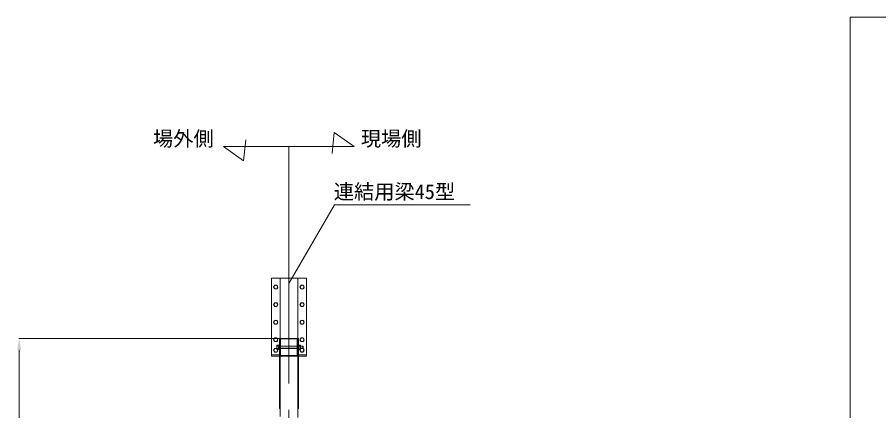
# Model space of a CAD drawing. Units: millimetres, scale not verified. Extents: x -35488 to -11338, y -17325 to 17325.
# Drawn here: x -19255 to -14350, y 8555 to 10799 of the extents above; entities that cross this region are included whole.
import ezdxf
from ezdxf.enums import TextEntityAlignment as Align

# ---------------------------------------------------------------- set-up
doc = ezdxf.new("R2010")
doc.units = ezdxf.units.MM
doc.header["$LTSCALE"] = 150
doc.linetypes.add('CHAIN2', pattern=[12, 9, -1, 1, -1])
for name, color, linetype, lineweight in [('0-6_ﾎﾞﾙﾄ類', 2, 'Continuous', 18), ('0-A_図面枠', 7, 'Continuous', 18), ('0-B_寸法', 3, 'Continuous', 18), ('1-4_通芯', 1, 'CHAIN2', 18), ('1-8_標準柱', 7, 'Continuous', 18), ('1-9_文字', 7, 'Continuous', 18), ('1-B_連結用梁45', 7, 'Continuous', 18)]:
    doc.layers.add(name, color=color, linetype=linetype, lineweight=lineweight)
doc.styles.add('ＭＳ ゴシック', font='')
doc.styles.get('ＭＳ ゴシック').set_extended_font_data('MS Gothic')

msp = doc.modelspace()

# ---------------------------------------------------------------- linework, layer by layer
at = {"layer": '0-6_ﾎﾞﾙﾄ類'}
for p, q in [((-17776.9, 8927.5), (-17775.3, 8929.1)), ((-17642.3, 8927.8), (-17643.9, 8929.4)), ((-17642.3, 8927.8), (-17642.3, 8906.8)), ((-17776.9, 8927.5), (-17776.9, 8906.5)), ((-17776.9, 8906.5), (-17775.3, 8904.9)), ((-17775.3, 8923.1), (-17767.9, 8923.1)), ((-17775.3, 8910.9), (-17767.9, 8910.9)), ((-17767.9, 8917), (-17764.9, 8917.8)), ((-17767.9, 8916.2), (-17764.9, 8917)), ((-17755.8, 8924), (-17660.4, 8924)), ((-17755.8, 8922.8), (-17660.4, 8922.8)), ((-17755.8, 8911.2), (-17660.4, 8911.2)), ((-17755.8, 8910), (-17660.4, 8910)), ((-17643.9, 8923.4), (-17651.3, 8923.4)), ((-17643.9, 8911.3), (-17651.3, 8911.3)), ((-17642.3, 8906.8), (-17643.9, 8905.2)), ((-17642.3, 8924), (-17629.9, 8924)), ((-17642.3, 8922.8), (-17628.7, 8922.8)), ((-17642.3, 8911.2), (-17628.7, 8911.2)), ((-17642.3, 8910), (-17629.9, 8910)), ((-17629.9, 8924), (-17629.9, 8910)), ((-17629.9, 8924), (-17627.9, 8922)), ((-17629.9, 8910), (-17627.9, 8912)), ((-17627.9, 8922), (-17627.9, 8912))]:
    msp.add_line(p, q, dxfattribs=at)
for points in [[(-17789.2, 9270.5), (-17795.2, 9260), (-17789.2, 9249.5), (-17777.1, 9249.5), (-17771, 9260), (-17777.1, 9270.5)], [(-17639.2, 9270.5), (-17645.2, 9260), (-17639.2, 9249.5), (-17627.1, 9249.5), (-17621, 9260), (-17627.1, 9270.5)], [(-17789.2, 9170.5), (-17795.2, 9160), (-17789.2, 9149.5), (-17777.1, 9149.5), (-17771, 9160), (-17777.1, 9170.5)], [(-17639.2, 9170.5), (-17645.2, 9160), (-17639.2, 9149.5), (-17627.1, 9149.5), (-17621, 9160), (-17627.1, 9170.5)], [(-17789.2, 9070.5), (-17795.2, 9060), (-17789.2, 9049.5), (-17777.1, 9049.5), (-17771, 9060), (-17777.1, 9070.5)], [(-17639.2, 9070.5), (-17645.2, 9060), (-17639.2, 9049.5), (-17627.1, 9049.5), (-17621, 9060), (-17627.1, 9070.5)], [(-17789.2, 8970.5), (-17795.2, 8960), (-17789.2, 8949.5), (-17777.1, 8949.5), (-17771, 8960), (-17777.1, 8970.5)], [(-17764.9, 8905.6), (-17764.9, 8928.3), (-17767.9, 8928.3), (-17767.9, 8905.6)], [(-17764.9, 8906), (-17764.9, 8928), (-17762.6, 8928), (-17762.6, 8906)], [(-17651.3, 8928.3), (-17651.3, 8906.3), (-17653.6, 8906.3), (-17653.6, 8928.3)], [(-17639.2, 8970.5), (-17645.2, 8960), (-17639.2, 8949.5), (-17627.1, 8949.5), (-17621, 8960), (-17627.1, 8970.5)]]:
    msp.add_lwpolyline(points, close=True, dxfattribs=at)
for points in [[(-17775.3, 8904.9), (-17767.9, 8904.9), (-17767.9, 8929.1), (-17775.3, 8929.1)], [(-17643.9, 8905.2), (-17651.3, 8905.2), (-17651.3, 8929.4), (-17643.9, 8929.4)], [(-17776.9, 8910.3), (-17777.1, 8910.5), (-17789.2, 8910.5), (-17795.2, 8900), (-17789.2, 8889.5), (-17777.1, 8889.5), (-17771, 8900), (-17773.8, 8904.9)], [(-17639.5, 8910), (-17645.2, 8900), (-17639.2, 8889.5), (-17627.1, 8889.5), (-17621, 8900), (-17627.1, 8910.5), (-17629.4, 8910.5)]]:
    msp.add_lwpolyline(points, dxfattribs=at)
for centre in [(-17783.1, 9260), (-17633.1, 9260), (-17783.1, 9160), (-17633.1, 9160), (-17783.1, 9060), (-17633.1, 9060), (-17783.1, 8960), (-17633.1, 8960)]:
    msp.add_circle(centre, 10.5, dxfattribs=at)
for centre, radius, start, end in [((-17783.1, 9260), 11, 132.659, 167.341), ((-17783.1, 9260), 11, 192.659, 227.341), ((-17783.1, 9260), 11, 72.659, 107.341), ((-17783.1, 9260), 11, 252.659, 287.341), ((-17783.1, 9260), 11, 12.659, 47.341), ((-17783.1, 9260), 11, 312.659, 347.341), ((-17633.1, 9260), 11, 132.659, 167.341), ((-17633.1, 9260), 11, 192.659, 227.341), ((-17633.1, 9260), 11, 72.659, 107.341), ((-17633.1, 9260), 11, 252.659, 287.341), ((-17633.1, 9260), 11, 12.659, 47.341), ((-17633.1, 9260), 11, 312.659, 347.341), ((-17783.1, 9160), 11, 132.659, 167.341), ((-17783.1, 9160), 11, 192.659, 227.341), ((-17783.1, 9160), 11, 72.659, 107.341), ((-17783.1, 9160), 11, 252.659, 287.341), ((-17783.1, 9160), 11, 12.659, 47.341), ((-17783.1, 9160), 11, 312.659, 347.341), ((-17633.1, 9160), 11, 132.659, 167.341), ((-17633.1, 9160), 11, 192.659, 227.341), ((-17633.1, 9160), 11, 72.659, 107.341), ((-17633.1, 9160), 11, 252.659, 287.341), ((-17633.1, 9160), 11, 12.659, 47.341), ((-17633.1, 9160), 11, 312.659, 347.341), ((-17783.1, 9060), 11, 132.659, 167.341), ((-17783.1, 9060), 11, 192.659, 227.341), ((-17783.1, 9060), 11, 72.659, 107.341), ((-17783.1, 9060), 11, 252.659, 287.341), ((-17783.1, 9060), 11, 12.659, 47.341), ((-17783.1, 9060), 11, 312.659, 347.341), ((-17633.1, 9060), 11, 132.659, 167.341), ((-17633.1, 9060), 11, 192.659, 227.341), ((-17633.1, 9060), 11, 72.659, 107.341), ((-17633.1, 9060), 11, 252.659, 287.341), ((-17633.1, 9060), 11, 12.659, 47.341), ((-17633.1, 9060), 11, 312.659, 347.341), ((-17783.1, 8960), 11, 132.659, 167.341), ((-17783.1, 8960), 11, 192.659, 227.341), ((-17783.1, 8960), 11, 72.659, 107.341), ((-17783.1, 8960), 11, 252.659, 287.341), ((-17772.3, 8926.1), 4.29, 135, 225), ((-17783.1, 8960), 11, 12.659, 47.341), ((-17783.1, 8960), 11, 312.659, 347.341), ((-17647, 8926.4), 4.29, 315, 45), ((-17633.1, 8960), 11, 132.659, 167.341), ((-17633.1, 8960), 11, 192.659, 227.341), ((-17633.1, 8960), 11, 72.659, 107.341), ((-17633.1, 8960), 11, 252.659, 287.341), ((-17633.1, 8960), 11, 12.659, 47.341), ((-17633.1, 8960), 11, 312.659, 347.341), ((-17783.1, 8900), 11, 132.659, 167.341), ((-17783.1, 8900), 11, 192.659, 227.341), ((-17783.1, 8900), 10.5, 53.809, 27.668), ((-17783.1, 8900), 11, 72.659, 107.341), ((-17783.1, 8900), 11, 252.659, 287.341), ((-17764.8, 8917), 12.1, 150, 210), ((-17772.3, 8907.9), 4.29, 135, 225), ((-17783.1, 8900), 11, 312.659, 347.341), ((-17783.1, 8900), 11, 12.659, 26.311), ((-17647, 8908.2), 4.29, 315, 45), ((-17654.4, 8917.3), 12.1, 330, 30), ((-17633.1, 8900), 11, 132.659, 167.341), ((-17633.1, 8900), 11, 192.659, 227.341), ((-17633.1, 8900), 10.5, 107.753, 72.256), ((-17633.1, 8900), 11, 252.659, 287.341), ((-17633.1, 8900), 11, 12.659, 47.341), ((-17633.1, 8900), 11, 312.659, 347.341)]:
    msp.add_arc(centre, radius, start, end, dxfattribs=at)
at = {"layer": '0-A_図面枠'}
msp.add_lwpolyline([(-14511.9, 10798.6), (-11368, 10798.6), (-11368, 5777), (-14511.9, 5777)], close=True, dxfattribs=at)
at = {"layer": '0-B_寸法'}
for p, q in [((-17763.6, 8967), (-19245.1, 8967)), ((-19244.1, 8901), (-19244.1, 4533))]:
    msp.add_line(p, q, dxfattribs=at)
at = {"layer": '0-B_寸法', "color": 91}
msp.add_solid([(-19255.1, 8901), (-19244.1, 8967), (-19233.1, 8901)], dxfattribs=at)
at = {"layer": '1-4_通芯'}
msp.add_line((-17708.1, 10060.8), (-17708.1, 2955), dxfattribs=at)
at = {"layer": '1-8_標準柱'}
for points in [[(-17762.6, 8967), (-17758.1, 8967), (-17758.1, 8567), (-17762.6, 8567)], [(-17653.6, 8967), (-17658.1, 8967), (-17658.1, 8567), (-17653.6, 8567)]]:
    msp.add_lwpolyline(points, close=True, dxfattribs=at)
msp.add_lwpolyline([(-17658.1, 8517), (-17658.1, 8867), (-17758.1, 8867), (-17758.1, 8523.1)], dxfattribs=at)
at = {"layer": '1-9_文字'}
for p, q in [((-17708.1, 9280.7), (-17448.8, 9729.9)), ((-17448.8, 9729.9), (-17448.4, 9729.9)), ((-17448.4, 9729.9), (-16677, 9729.9))]:
    msp.add_line(p, q, dxfattribs=at)
for points in [[(-17336.2, 10060.8), (-17449.7, 10140.9), (-17462.2, 10022.1)], [(-17336.2, 10060.8), (-18080.1, 10060.8), (-17966.5, 9980.7), (-17954, 10099.6)]]:
    msp.add_lwpolyline(points, dxfattribs=at)
at = {"layer": '1-B_連結用梁45'}
for p, q in [((-17758.1, 8964.7), (-17758.1, 8869.3)), ((-17660.4, 8967), (-17755.8, 8967)), ((-17658.1, 8869.3), (-17658.1, 8964.7)), ((-17758.1, 8867), (-17758.1, 8873)), ((-17758.1, 8867), (-17658.1, 8867)), ((-17755.8, 8867), (-17660.4, 8867)), ((-17658.1, 8867), (-17658.1, 8873))]:
    msp.add_line(p, q, dxfattribs=at)
for points in [[(-17653.6, 8867), (-17608.1, 8867), (-17608.1, 9310), (-17808.1, 9310), (-17808.1, 8867), (-17762.6, 8867)], [(-17762.6, 8873), (-17808.1, 8873), (-17808.1, 8867), (-17762.6, 8867)], [(-17653.6, 8873), (-17608.1, 8873), (-17608.1, 8867), (-17653.6, 8867)]]:
    msp.add_lwpolyline(points, dxfattribs=at)
for points in [[(-17758.1, 9310), (-17658.1, 9310), (-17658.1, 8967), (-17758.1, 8967)], [(-17755.8, 8869.3), (-17660.4, 8869.3), (-17660.4, 8964.7), (-17755.8, 8964.7)]]:
    msp.add_lwpolyline(points, close=True, dxfattribs=at)
for centre, start, end in [((-17755.8, 8964.7), 90, 180), ((-17660.4, 8964.7), 0, 90), ((-17755.8, 8869.3), 180, 270), ((-17660.4, 8869.3), 270, 0)]:
    msp.add_arc(centre, 2.29, start, end, dxfattribs=at)

# ---------------------------------------------------------------- texts
at = {"layer": '1-9_文字', "style": 'ＭＳ ゴシック'}
for s, p in [('場外側', (-18482, 10038.9)), ('現場側', (-17298.6, 10038.9)), ('連結用梁45型', (-17452.8, 9736.4))]:
    msp.add_text(s, height=84.46, dxfattribs=at).set_placement(p, align=Align.BOTTOM_LEFT)

doc.saveas('drawing.dxf')
